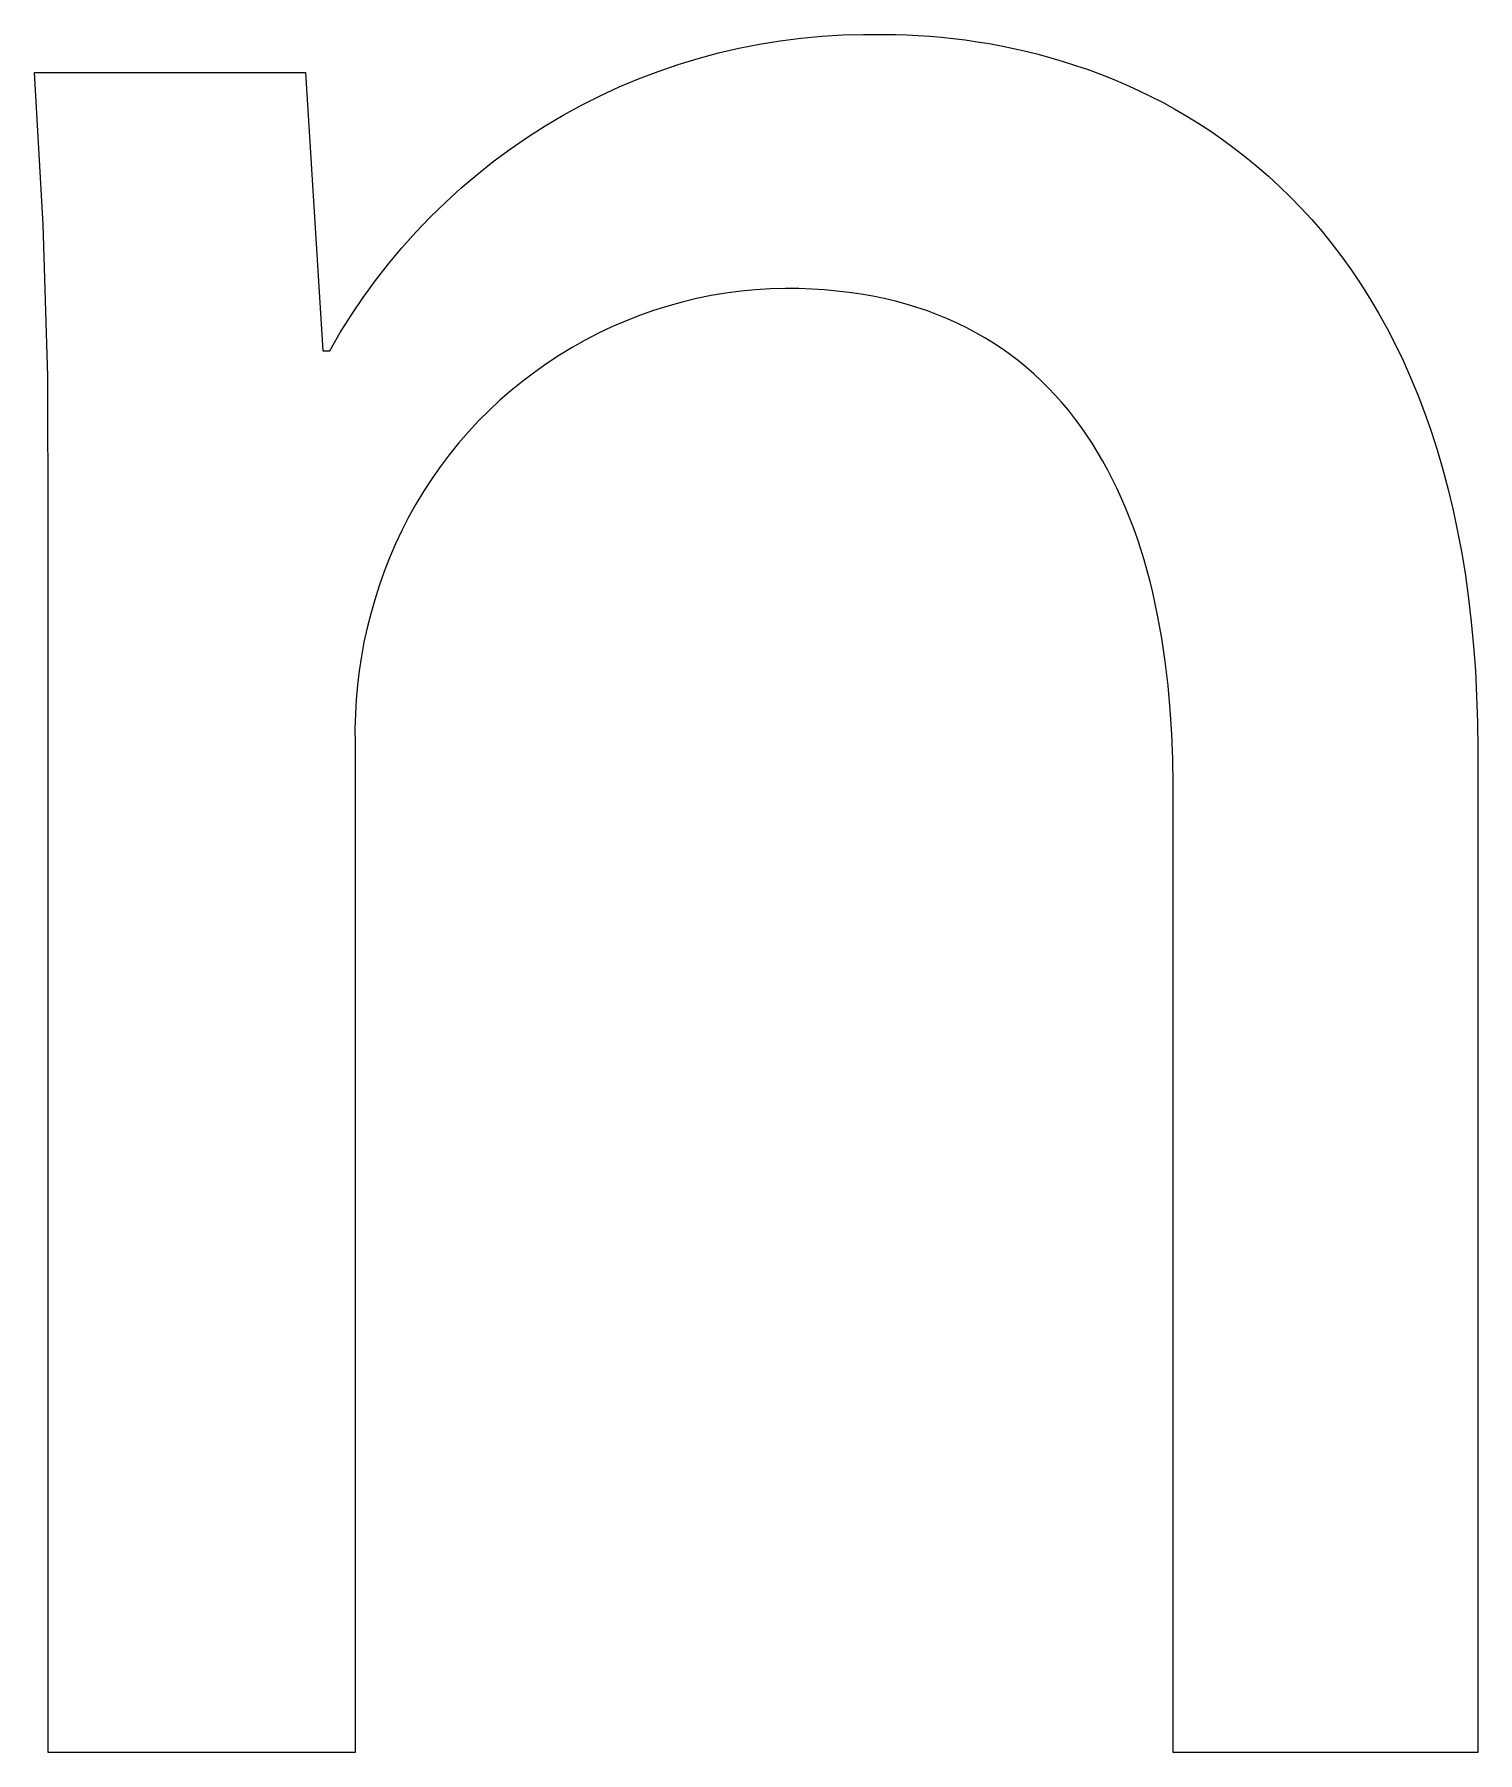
# Model space of a CAD drawing. Header units: millimetres. Extents: x -1656 to 3995, y -637 to 3312.
# Drawn here: x 3170.62 to 3194.16, y -541.84 to -513.81 of the extents above; entities that cross this region are included whole.
import ezdxf

# ---------------------------------------------------------------- set-up
doc = ezdxf.new("R2010")
doc.units = ezdxf.units.MM
doc.header["$MEASUREMENT"] = 0
doc.layers.add('Domyślny', color=7, linetype='Continuous', true_color=0x000000)

msp = doc.modelspace()

# ---------------------------------------------------------------- linework, layer by layer
at = {"layer": 'Domyślny', "color": 18, "lineweight": 15, "true_color": 0x000000}
for p, q in [((3182.447, -513.973), (3182.785, -513.919)), ((3182.785, -513.919), (3183.124, -513.875)), ((3183.124, -513.875), (3183.465, -513.843)), ((3183.465, -513.843), (3183.806, -513.823)), ((3183.806, -513.823), (3184.148, -513.815)), ((3184.148, -513.815), (3184.49, -513.818)), ((3184.49, -513.818), (3184.67, -513.819)), ((3184.67, -513.819), (3184.852, -513.824)), ((3184.852, -513.824), (3185.038, -513.833)), ((3185.038, -513.833), (3185.225, -513.845)), ((3185.225, -513.845), (3185.415, -513.862)), ((3185.415, -513.862), (3185.607, -513.882)), ((3185.607, -513.882), (3185.801, -513.906)), ((3185.801, -513.906), (3185.997, -513.934)), ((3185.997, -513.934), (3186.195, -513.966)), ((3181.121, -514.306), (3181.448, -514.206)), ((3181.448, -514.206), (3181.778, -514.117)), ((3181.778, -514.117), (3182.111, -514.04)), ((3182.111, -514.04), (3182.447, -513.973)), ((3186.195, -513.966), (3186.393, -514.003)), ((3186.393, -514.003), (3186.593, -514.044)), ((3186.593, -514.044), (3186.794, -514.09)), ((3186.794, -514.09), (3186.996, -514.14)), ((3186.996, -514.14), (3187.199, -514.195)), ((3187.199, -514.195), (3187.402, -514.255)), ((3170.765, -516.914), (3170.622, -514.439)), ((3170.622, -514.439), (3175.044, -514.439)), ((3175.044, -514.439), (3175.326, -518.974)), ((3180.477, -514.54), (3180.797, -514.418)), ((3180.797, -514.418), (3181.121, -514.306)), ((3187.402, -514.255), (3187.605, -514.32)), ((3187.605, -514.32), (3187.809, -514.39)), ((3187.809, -514.39), (3188.012, -514.465)), ((3188.012, -514.465), (3188.215, -514.546)), ((3179.852, -514.816), (3180.162, -514.673)), ((3180.162, -514.673), (3180.477, -514.54)), ((3188.215, -514.546), (3188.418, -514.632)), ((3188.418, -514.632), (3188.62, -514.723)), ((3188.62, -514.723), (3188.821, -514.82)), ((3179.246, -515.134), (3179.546, -514.97)), ((3179.546, -514.97), (3179.852, -514.816)), ((3188.821, -514.82), (3189.022, -514.923)), ((3189.022, -514.923), (3189.221, -515.032)), ((3189.221, -515.032), (3189.419, -515.147)), ((3178.663, -515.493), (3178.952, -515.309)), ((3178.952, -515.309), (3179.246, -515.134)), ((3189.419, -515.147), (3189.615, -515.268)), ((3189.615, -515.268), (3189.81, -515.395)), ((3178.382, -515.687), (3178.663, -515.493)), ((3189.81, -515.395), (3190.003, -515.529)), ((3190.003, -515.529), (3190.194, -515.668)), ((3177.838, -516.103), (3178.106, -515.89)), ((3178.106, -515.89), (3178.382, -515.687)), ((3190.194, -515.668), (3190.382, -515.815)), ((3190.382, -515.815), (3190.568, -515.968)), ((3177.578, -516.325), (3177.838, -516.103)), ((3190.568, -515.968), (3190.752, -516.128)), ((3190.752, -516.128), (3190.933, -516.294)), ((3177.325, -516.555), (3177.578, -516.325)), ((3190.933, -516.294), (3191.11, -516.468)), ((3177.08, -516.794), (3177.325, -516.555)), ((3191.11, -516.468), (3191.285, -516.648)), ((3191.285, -516.648), (3191.456, -516.836)), ((3170.84, -519.392), (3170.765, -516.914)), ((3176.843, -517.041), (3177.08, -516.794)), ((3191.456, -516.836), (3191.624, -517.032)), ((3176.396, -517.558), (3176.615, -517.296)), ((3176.615, -517.296), (3176.843, -517.041)), ((3191.624, -517.032), (3191.788, -517.234)), ((3191.788, -517.234), (3191.948, -517.444)), ((3176.185, -517.828), (3176.396, -517.558)), ((3191.948, -517.444), (3192.104, -517.662)), ((3175.984, -518.105), (3176.185, -517.828)), ((3192.104, -517.662), (3192.256, -517.888)), ((3175.793, -518.388), (3175.984, -518.105)), ((3181.424, -518.125), (3181.187, -518.182)), ((3181.662, -518.076), (3181.424, -518.125)), ((3181.902, -518.036), (3181.662, -518.076)), ((3182.144, -518.004), (3181.902, -518.036)), ((3182.386, -517.98), (3182.144, -518.004)), ((3182.629, -517.965), (3182.386, -517.98)), ((3182.872, -517.958), (3182.629, -517.965)), ((3183.088, -517.96), (3182.872, -517.958)), ((3183.301, -517.968), (3183.088, -517.96)), ((3183.508, -517.981), (3183.301, -517.968)), ((3183.712, -518), (3183.508, -517.981)), ((3183.911, -518.023), (3183.712, -518)), ((3184.106, -518.052), (3183.911, -518.023)), ((3184.297, -518.085), (3184.106, -518.052)), ((3184.483, -518.124), (3184.297, -518.085)), ((3184.666, -518.167), (3184.483, -518.124)), ((3192.256, -517.888), (3192.404, -518.121)), ((3192.404, -518.121), (3192.547, -518.362)), ((3175.611, -518.678), (3175.793, -518.388)), ((3180.491, -518.401), (3180.265, -518.49)), ((3180.721, -518.32), (3180.491, -518.401)), ((3180.953, -518.247), (3180.721, -518.32)), ((3181.187, -518.182), (3180.953, -518.247)), ((3184.844, -518.215), (3184.666, -518.167)), ((3185.018, -518.268), (3184.844, -518.215)), ((3185.188, -518.325), (3185.018, -518.268)), ((3185.354, -518.387), (3185.188, -518.325)), ((3185.516, -518.454), (3185.354, -518.387)), ((3192.547, -518.362), (3192.685, -518.612)), ((3175.439, -518.974), (3175.611, -518.678)), ((3179.821, -518.69), (3179.605, -518.802)), ((3180.041, -518.586), (3179.821, -518.69)), ((3180.265, -518.49), (3180.041, -518.586)), ((3185.675, -518.525), (3185.516, -518.454)), ((3185.829, -518.6), (3185.675, -518.525)), ((3185.979, -518.68), (3185.829, -518.6)), ((3186.125, -518.763), (3185.979, -518.68)), ((3192.685, -518.612), (3192.818, -518.869)), ((3175.326, -518.974), (3175.439, -518.974)), ((3179.393, -518.921), (3179.185, -519.047)), ((3179.605, -518.802), (3179.393, -518.921)), ((3186.268, -518.851), (3186.125, -518.763)), ((3186.406, -518.944), (3186.268, -518.851)), ((3186.541, -519.04), (3186.406, -518.944)), ((3192.818, -518.869), (3192.946, -519.135)), ((3178.981, -519.181), (3178.782, -519.321)), ((3179.185, -519.047), (3178.981, -519.181)), ((3186.672, -519.14), (3186.541, -519.04)), ((3186.8, -519.244), (3186.672, -519.14)), ((3186.923, -519.352), (3186.8, -519.244)), ((3192.946, -519.135), (3193.069, -519.409)), ((3170.847, -521.872), (3170.84, -519.392)), ((3178.588, -519.468), (3178.4, -519.622)), ((3178.782, -519.321), (3178.588, -519.468)), ((3187.043, -519.463), (3186.923, -519.352)), ((3187.16, -519.579), (3187.043, -519.463)), ((3193.069, -519.409), (3193.186, -519.692)), ((3178.216, -519.782), (3178.039, -519.948)), ((3178.4, -519.622), (3178.216, -519.782)), ((3187.272, -519.698), (3187.16, -519.579)), ((3187.382, -519.82), (3187.272, -519.698)), ((3187.487, -519.946), (3187.382, -519.82)), ((3193.186, -519.692), (3193.297, -519.984)), ((3178.039, -519.948), (3177.867, -520.12)), ((3187.589, -520.076), (3187.487, -519.946)), ((3187.688, -520.209), (3187.589, -520.076)), ((3193.297, -519.984), (3193.403, -520.284)), ((3177.701, -520.298), (3177.541, -520.482)), ((3177.867, -520.12), (3177.701, -520.298)), ((3187.783, -520.345), (3187.688, -520.209)), ((3187.875, -520.484), (3187.783, -520.345)), ((3193.403, -520.284), (3193.502, -520.593)), ((3177.541, -520.482), (3177.388, -520.671)), ((3187.964, -520.627), (3187.875, -520.484)), ((3188.049, -520.773), (3187.964, -520.627)), ((3193.502, -520.593), (3193.596, -520.911)), ((3177.242, -520.865), (3177.102, -521.065)), ((3177.388, -520.671), (3177.242, -520.865)), ((3188.13, -520.922), (3188.049, -520.773)), ((3188.209, -521.073), (3188.13, -520.922)), ((3193.596, -520.911), (3193.683, -521.238)), ((3177.102, -521.065), (3176.969, -521.268)), ((3188.284, -521.228), (3188.209, -521.073)), ((3176.843, -521.477), (3176.725, -521.689)), ((3176.969, -521.268), (3176.843, -521.477)), ((3188.356, -521.385), (3188.284, -521.228)), ((3188.425, -521.546), (3188.356, -521.385)), ((3193.683, -521.238), (3193.763, -521.574)), ((3176.725, -521.689), (3176.613, -521.906)), ((3188.49, -521.709), (3188.425, -521.546)), ((3188.553, -521.874), (3188.49, -521.709)), ((3193.763, -521.574), (3193.836, -521.92)), ((3170.847, -541.837), (3170.847, -521.872)), ((3176.613, -521.906), (3176.51, -522.126)), ((3188.612, -522.042), (3188.553, -521.874)), ((3188.668, -522.213), (3188.612, -522.042)), ((3193.836, -521.92), (3193.903, -522.275)), ((3176.51, -522.126), (3176.414, -522.35)), ((3188.721, -522.386), (3188.668, -522.213)), ((3193.903, -522.275), (3193.962, -522.639)), ((3176.326, -522.576), (3176.245, -522.806)), ((3176.414, -522.35), (3176.326, -522.576)), ((3188.772, -522.561), (3188.721, -522.386)), ((3188.819, -522.739), (3188.772, -522.561)), ((3176.245, -522.806), (3176.173, -523.038)), ((3188.863, -522.919), (3188.819, -522.739)), ((3193.962, -522.639), (3194.014, -523.013)), ((3176.173, -523.038), (3176.107, -523.266)), ((3188.943, -523.286), (3188.863, -522.919)), ((3194.014, -523.013), (3194.059, -523.397)), ((3176.107, -523.266), (3176.049, -523.495)), ((3189.011, -523.66), (3188.943, -523.286)), ((3194.059, -523.397), (3194.096, -523.791)), ((3175.998, -523.726), (3175.955, -523.958)), ((3176.049, -523.495), (3175.998, -523.726)), ((3189.068, -524.043), (3189.011, -523.66)), ((3175.955, -523.958), (3175.919, -524.192)), ((3194.096, -523.791), (3194.125, -524.194)), ((3175.919, -524.192), (3175.891, -524.427)), ((3189.114, -524.432), (3189.068, -524.043)), ((3194.125, -524.194), (3194.146, -524.608)), ((3175.891, -524.427), (3175.87, -524.663)), ((3189.15, -524.828), (3189.114, -524.432)), ((3175.87, -524.663), (3175.857, -524.899)), ((3189.175, -525.23), (3189.15, -524.828)), ((3194.146, -524.608), (3194.158, -525.032)), ((3175.857, -524.899), (3175.851, -525.135)), ((3175.851, -525.135), (3175.853, -525.372)), ((3194.158, -525.032), (3194.163, -525.466)), ((3175.853, -525.372), (3175.853, -541.837)), ((3189.19, -525.637), (3189.175, -525.23)), ((3189.195, -526.049), (3189.19, -525.637)), ((3194.163, -525.466), (3194.163, -541.837)), ((3189.195, -541.837), (3189.195, -526.049)), ((3175.853, -541.837), (3170.847, -541.837)), ((3194.163, -541.837), (3189.195, -541.837))]:
    msp.add_line(p, q, dxfattribs=at)

doc.saveas('drawing.dxf')
